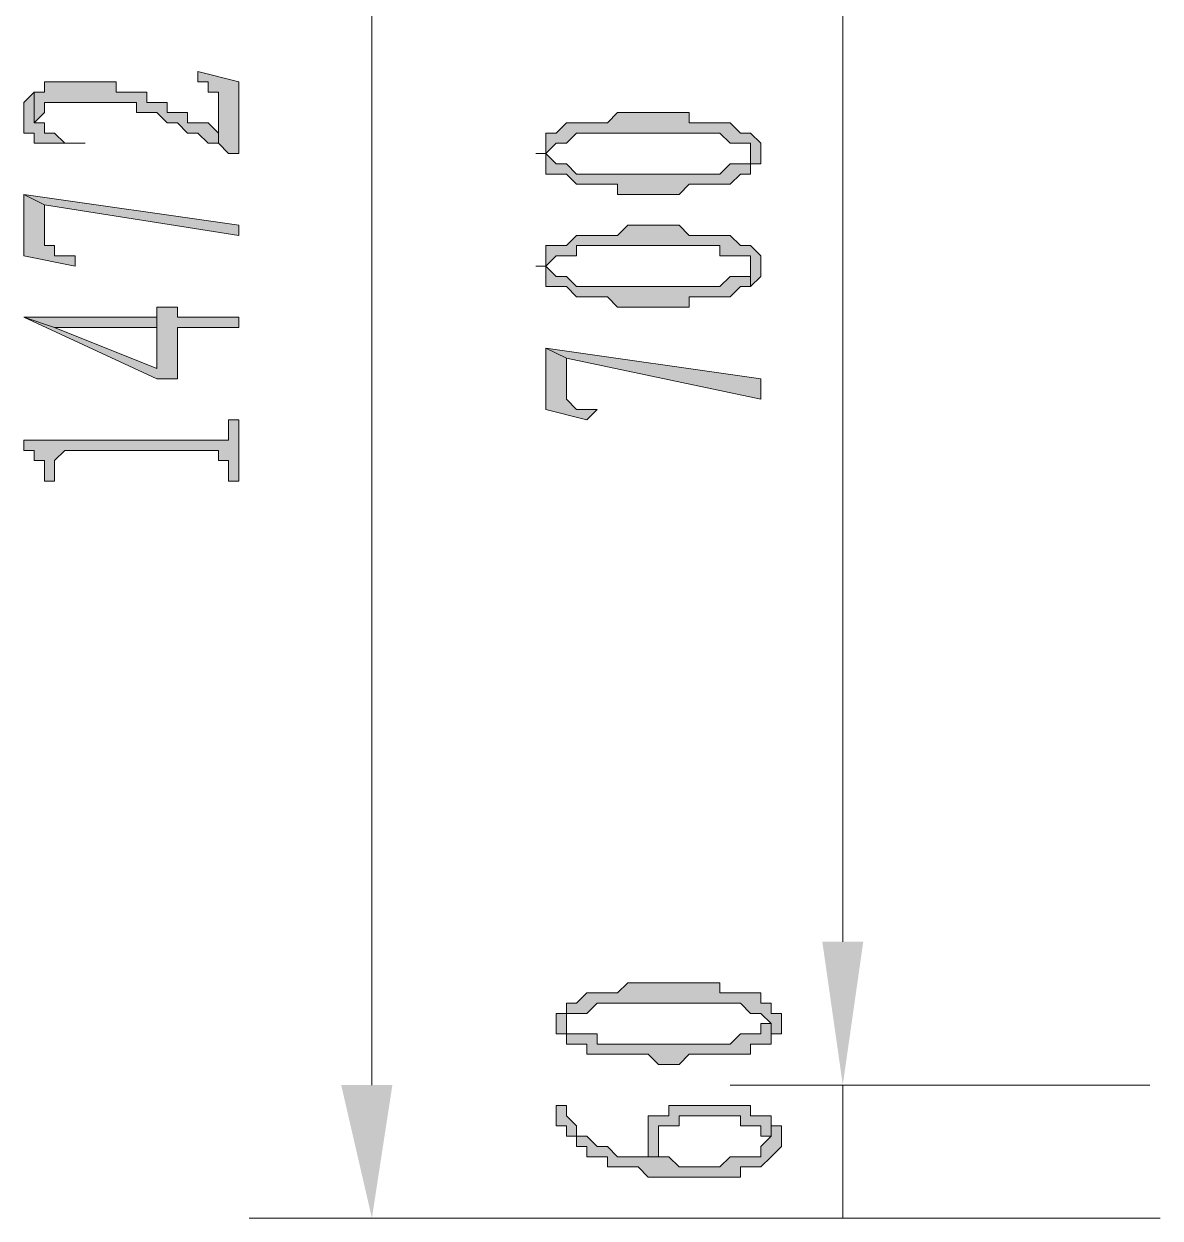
# Model space of a CAD drawing. Header units: millimetres. Extents: x 6 to 291, y 4 to 206.
# Drawn here: x 236.347 to 241.046, y 156.887 to 161.826 of the extents above; entities that cross this region are included whole.
import ezdxf

# ---------------------------------------------------------------- set-up
doc = ezdxf.new("R2010")
doc.units = ezdxf.units.MM
doc.layers.add('C00-00-00', color=7, linetype='Continuous')

msp = doc.modelspace()

# ---------------------------------------------------------------- hatches: boundary and pattern name
at = {"layer": 'C00-00-00'}
h = msp.add_hatch(color=256, dxfattribs=at)
h.dxf.hatch_style = 2
h.paths.add_polyline_path([(237.066667, 161.628668), (237.066667, 161.586334), (237.109, 161.586334), (237.109, 161.544001), (237.151333, 161.544001), (237.151333, 161.374668), (237.151333, 161.332334), (237.193667, 161.290001), (237.236, 161.290001), (237.236, 161.586334)])
h = msp.add_hatch(color=256, dxfattribs=at)
h.dxf.hatch_style = 2
h.paths.add_polyline_path([(236.389334, 161.544003), (236.389334, 161.417003), (236.431667, 161.459337), (236.431667, 161.50167), (236.474001, 161.50167), (236.728001, 161.50167), (236.770334, 161.50167), (236.812667, 161.50167), (236.812667, 161.459337), (236.855001, 161.459337), (236.897334, 161.459337), (236.939667, 161.417003), (236.982001, 161.417003), (237.024334, 161.37467), (237.066667, 161.37467), (237.109001, 161.332337), (237.151334, 161.332337), (237.151334, 161.37467), (237.109001, 161.417003), (237.066667, 161.417003), (237.024334, 161.417003), (237.024334, 161.459337), (236.982001, 161.459337), (236.939667, 161.459337), (236.939667, 161.50167), (236.897334, 161.50167), (236.855001, 161.50167), (236.855001, 161.544003), (236.812667, 161.544003), (236.770334, 161.544003), (236.728001, 161.544003), (236.728001, 161.586337), (236.431667, 161.586337), (236.431667, 161.544003)])
h = msp.add_hatch(color=256, dxfattribs=at)
h.dxf.hatch_style = 2
h.paths.add_polyline_path([(236.347008, 161.459335), (236.347008, 161.417001), (236.347008, 161.374668), (236.389341, 161.374668), (236.389341, 161.332335), (236.431674, 161.332335), (236.474008, 161.332335), (236.601008, 161.332335), (236.516341, 161.332335), (236.474008, 161.374668), (236.431674, 161.374668), (236.431674, 161.417001), (236.389341, 161.417001), (236.389341, 161.544001), (236.347008, 161.501668)])
h = msp.add_hatch(color=256, dxfattribs=at)
h.dxf.hatch_style = 2
h.paths.add_polyline_path([(238.463674, 161.290001), (238.506008, 161.290001), (238.506008, 161.247668), (238.506008, 161.205335), (238.506008, 161.290001), (238.548341, 161.332335), (238.590674, 161.332335), (238.633008, 161.374668), (238.760008, 161.374668), (238.802341, 161.374668), (238.929341, 161.374668), (239.056341, 161.374668), (239.098674, 161.374668), (239.225674, 161.374668), (239.268008, 161.332335), (239.310341, 161.332335), (239.352674, 161.332335), (239.352674, 161.290001), (239.352674, 161.205335), (239.352674, 161.247668), (239.395008, 161.247668), (239.395008, 161.290001), (239.395008, 161.332335), (239.352674, 161.374668), (239.310341, 161.374668), (239.268008, 161.417001), (239.225674, 161.417001), (239.098674, 161.417001), (239.098674, 161.459335), (238.802341, 161.459335), (238.760008, 161.417001), (238.675341, 161.417001), (238.590674, 161.417001), (238.548341, 161.374668), (238.506008, 161.374668), (238.506008, 161.332335), (238.506008, 161.290001)])
h = msp.add_hatch(color=256, dxfattribs=at)
h.dxf.hatch_style = 2
h.paths.add_polyline_path([(238.506001, 161.205337), (238.548334, 161.205337), (238.590667, 161.205337), (238.633001, 161.163004), (238.675334, 161.163004), (238.802334, 161.163004), (238.802334, 161.12067), (239.056334, 161.12067), (239.098667, 161.163004), (239.183334, 161.163004), (239.225667, 161.163004), (239.268001, 161.163004), (239.310334, 161.205337), (239.352667, 161.205337), (239.352667, 161.290004), (239.352667, 161.24767), (239.310334, 161.24767), (239.268001, 161.24767), (239.225667, 161.205337), (239.098667, 161.205337), (239.056334, 161.205337), (238.802334, 161.205337), (238.633001, 161.205337), (238.590667, 161.24767), (238.548334, 161.24767), (238.506001, 161.290004)])
h = msp.add_hatch(color=256, dxfattribs=at)
h.dxf.hatch_style = 2
h.paths.add_polyline_path([(236.347008, 161.120668), (236.347008, 160.866668), (236.558674, 160.824335), (236.558674, 160.866668), (236.516341, 160.866668), (236.474008, 160.866668), (236.474008, 160.909002), (236.431674, 160.909002), (236.431674, 161.078335)])
h = msp.add_hatch(color=256, dxfattribs=at)
h.dxf.hatch_style = 2
h.paths.add_polyline_path([(236.347008, 161.120668), (236.43166, 161.078334), (237.236004, 160.951335), (237.236004, 160.993669)])
h = msp.add_hatch(color=256, dxfattribs=at)
h.dxf.hatch_style = 2
h.paths.add_polyline_path([(238.463674, 160.824336), (238.506008, 160.824336), (238.506008, 160.782003), (238.506008, 160.73967), (238.506008, 160.824336), (238.548341, 160.86667), (238.633008, 160.86667), (238.633008, 160.909003), (238.887008, 160.909003), (238.929341, 160.909003), (238.971674, 160.909003), (239.014008, 160.909003), (239.225674, 160.909003), (239.225674, 160.86667), (239.310341, 160.86667), (239.352674, 160.86667), (239.352674, 160.824336), (239.352674, 160.73967), (239.395008, 160.782003), (239.395008, 160.824336), (239.395008, 160.86667), (239.352674, 160.909003), (239.310341, 160.909003), (239.268008, 160.951336), (239.225674, 160.951336), (239.098674, 160.951336), (239.056341, 160.99367), (238.844674, 160.99367), (238.802341, 160.951336), (238.675341, 160.951336), (238.633008, 160.951336), (238.590674, 160.909003), (238.548341, 160.909003), (238.506008, 160.909003), (238.506008, 160.86667), (238.506008, 160.824336)])
h = msp.add_hatch(color=256, dxfattribs=at)
h.dxf.hatch_style = 2
h.paths.add_polyline_path([(238.506001, 160.739668), (238.548334, 160.739668), (238.590667, 160.739668), (238.633001, 160.697334), (238.675334, 160.697334), (238.760001, 160.697334), (238.802334, 160.655001), (239.098667, 160.655001), (239.098667, 160.697334), (239.183334, 160.697334), (239.225667, 160.697334), (239.268001, 160.697334), (239.310334, 160.739668), (239.352667, 160.739668), (239.352667, 160.824334), (239.352667, 160.782001), (239.310334, 160.782001), (239.268001, 160.782001), (239.225667, 160.739668), (239.141001, 160.739668), (239.098667, 160.739668), (238.760001, 160.739668), (238.717667, 160.739668), (238.633001, 160.739668), (238.590667, 160.782001), (238.548334, 160.782001), (238.506001, 160.824334)])
h = msp.add_hatch(color=256, dxfattribs=at)
h.dxf.hatch_style = 2
h.paths.add_polyline_path([(236.347008, 160.612669), (236.897341, 160.358669), (236.982008, 160.358669), (236.982008, 160.570336), (237.236008, 160.570336), (237.236008, 160.612669), (236.982008, 160.612669), (236.982008, 160.655002), (236.897341, 160.655002), (236.897341, 160.612669), (236.897341, 160.401002), (236.474008, 160.570336)])
h = msp.add_hatch(color=256, dxfattribs=at)
h.dxf.hatch_style = 2
h.paths.add_polyline_path([(236.347008, 160.612669), (236.474003, 160.570334), (236.897329, 160.570334), (236.897329, 160.401001), (236.897329, 160.612669)])
h = msp.add_hatch(color=256, dxfattribs=at)
h.dxf.hatch_style = 2
h.paths.add_polyline_path([(238.506001, 160.48567), (238.506001, 160.23167), (238.675334, 160.189337), (238.717667, 160.23167), (238.675334, 160.23167), (238.633001, 160.23167), (238.590667, 160.274003), (238.590667, 160.443337)])
h = msp.add_hatch(color=256, dxfattribs=at)
h.dxf.hatch_style = 2
h.paths.add_polyline_path([(238.506001, 160.48567), (238.590669, 160.443336), (239.394997, 160.274002), (239.394997, 160.358671)])
h = msp.add_hatch(color=256, dxfattribs=at)
h.dxf.hatch_style = 2
h.paths.add_polyline_path([(236.347008, 160.104669), (236.347008, 160.062336), (236.389341, 160.062336), (236.389341, 160.020003), (236.431674, 160.020003), (236.431674, 159.977669), (236.431674, 159.935336), (236.474008, 159.935336), (236.474008, 160.020003), (236.516341, 160.062336), (237.151341, 160.062336), (237.151341, 160.020003), (237.193674, 160.020003), (237.193674, 159.977669), (237.193674, 159.935336), (237.236008, 159.935336), (237.236008, 160.189336), (237.193674, 160.189336), (237.193674, 160.147003), (237.193674, 160.104669), (237.151341, 160.104669)])
h = msp.add_hatch(color=256, dxfattribs=at)
h.dxf.hatch_style = 2
h.paths.add_polyline_path([(236.474003, 159.935336), (236.474003, 159.97767), (236.474003, 160.020001)])
h = msp.add_hatch(color=256, dxfattribs=at)
h.dxf.hatch_style = 2
h.paths.add_polyline_path([(239.649003, 158.030337), (239.81834, 158.030337), (239.733671, 157.437669)])
h = msp.add_hatch(color=256, dxfattribs=at)
h.dxf.hatch_style = 2
h.paths.add_polyline_path([(238.548327, 157.69167), (238.548327, 157.649337), (238.59066, 157.649337), (238.59066, 157.69167), (238.59066, 157.734004), (238.632994, 157.734004), (238.675327, 157.734004), (238.71766, 157.776337), (238.802327, 157.776337), (238.84466, 157.776337), (239.013994, 157.776337), (239.22566, 157.776337), (239.310327, 157.776337), (239.35266, 157.734004), (239.394994, 157.734004), (239.437327, 157.69167), (239.437327, 157.607004), (239.437327, 157.649337), (239.47966, 157.649337), (239.47966, 157.734004), (239.437327, 157.734004), (239.437327, 157.776337), (239.394994, 157.776337), (239.394994, 157.81867), (239.310327, 157.81867), (239.22566, 157.81867), (239.22566, 157.861004), (238.84466, 157.861004), (238.802327, 157.81867), (238.71766, 157.81867), (238.675327, 157.81867), (238.632994, 157.776337), (238.59066, 157.776337), (238.59066, 157.734004), (238.548327, 157.734004)])
h = msp.add_hatch(color=256, dxfattribs=at)
h.dxf.hatch_style = 2
h.paths.add_polyline_path([(238.590669, 157.649336), (238.590669, 157.607003), (238.633003, 157.607003), (238.675336, 157.607003), (238.675336, 157.56467), (238.717669, 157.56467), (238.760003, 157.56467), (238.929336, 157.56467), (238.971669, 157.522336), (239.056336, 157.522336), (239.098669, 157.56467), (239.225669, 157.56467), (239.268003, 157.56467), (239.352669, 157.56467), (239.352669, 157.607003), (239.395003, 157.607003), (239.437336, 157.607003), (239.437336, 157.69167), (239.395003, 157.69167), (239.395003, 157.649336), (239.352669, 157.649336), (239.310336, 157.649336), (239.268003, 157.607003), (238.717669, 157.607003), (238.717669, 157.649336), (238.633003, 157.649336), (238.590669, 157.649336), (238.590669, 157.69167)])
h = msp.add_hatch(color=256, dxfattribs=at)
h.dxf.hatch_style = 2
h.paths.add_polyline_path([(237.659331, 157.437669), (237.870994, 157.437669), (237.786326, 156.887335)])
h = msp.add_hatch(color=256, dxfattribs=at)
h.dxf.hatch_style = 2
h.paths.add_polyline_path([(238.548327, 157.353004), (238.548327, 157.268338), (238.59066, 157.268338), (238.59066, 157.226004), (238.632994, 157.226004), (238.632994, 157.183671), (238.675327, 157.183671), (238.675327, 157.141338), (238.71766, 157.141338), (238.759994, 157.141338), (238.759994, 157.099004), (238.802327, 157.099004), (238.84466, 157.099004), (238.886994, 157.099004), (238.929327, 157.056671), (238.97166, 157.056671), (239.013994, 157.056671), (239.056327, 157.056671), (239.183327, 157.056671), (239.22566, 157.056671), (239.310327, 157.056671), (239.310327, 157.099004), (239.35266, 157.099004), (239.394994, 157.099004), (239.437327, 157.141338), (239.47966, 157.183671), (239.47966, 157.268338), (239.437327, 157.268338), (239.437327, 157.310671), (239.437327, 157.226004), (239.394994, 157.183671), (239.394994, 157.141338), (239.35266, 157.141338), (239.310327, 157.141338), (239.267994, 157.141338), (239.22566, 157.099004), (239.056327, 157.099004), (239.013994, 157.141338), (238.97166, 157.141338), (238.97166, 157.183671), (238.97166, 157.226004), (238.97166, 157.141338), (238.929327, 157.141338), (238.886994, 157.141338), (238.802327, 157.141338), (238.759994, 157.183671), (238.71766, 157.183671), (238.675327, 157.226004), (238.632994, 157.226004), (238.632994, 157.268338), (238.59066, 157.310671), (238.59066, 157.353004)])
h = msp.add_hatch(color=256, dxfattribs=at)
h.dxf.hatch_style = 2
h.paths.add_polyline_path([(238.929328, 157.226001), (238.929328, 157.183668), (238.929328, 157.141335), (238.971661, 157.141335), (238.971661, 157.226001), (238.971661, 157.268335), (239.013994, 157.268335), (239.056328, 157.268335), (239.056328, 157.310668), (239.310328, 157.310668), (239.310328, 157.268335), (239.352661, 157.268335), (239.394994, 157.268335), (239.394994, 157.226001), (239.437328, 157.226001), (239.437328, 157.310668), (239.394994, 157.310668), (239.352661, 157.310668), (239.352661, 157.353001), (239.267994, 157.353001), (239.225661, 157.353001), (239.140994, 157.353001), (239.098661, 157.353001), (239.013994, 157.353001), (239.013994, 157.310668), (238.971661, 157.310668), (238.929328, 157.310668), (238.929328, 157.268335)])

# ---------------------------------------------------------------- linework, layer by layer
at = {"layer": 'C00-00-00', "lineweight": 5}
for points in [[(237.786326, 170.434001), (237.786326, 157.437669)], [(239.733671, 163.618336), (239.733671, 158.030337)], [(241.003668, 157.437669), (239.268002, 157.437669)], [(241.003668, 157.437669), (239.268002, 157.437669)], [(239.733671, 157.437669), (239.733671, 156.887335)], [(239.268002, 156.887335), (237.27833, 156.887335)], [(241.045994, 156.887335), (239.268002, 156.887335)]]:
    msp.add_lwpolyline(points, dxfattribs=at)
at = {"layer": 'C00-00-00', "lineweight": 13}
for points in [[(237.066667, 161.628668), (237.066667, 161.586334), (237.109, 161.586334), (237.109, 161.544001), (237.151333, 161.544001), (237.151333, 161.374668), (237.151333, 161.332334), (237.193667, 161.290001), (237.236, 161.290001), (237.236, 161.586334)], [(236.389334, 161.544003), (236.389334, 161.417003), (236.431667, 161.459337), (236.431667, 161.50167), (236.474001, 161.50167), (236.728001, 161.50167), (236.770334, 161.50167), (236.812667, 161.50167), (236.812667, 161.459337), (236.855001, 161.459337), (236.897334, 161.459337), (236.939667, 161.417003), (236.982001, 161.417003), (237.024334, 161.37467), (237.066667, 161.37467), (237.109001, 161.332337), (237.151334, 161.332337), (237.151334, 161.37467), (237.109001, 161.417003), (237.066667, 161.417003), (237.024334, 161.417003), (237.024334, 161.459337), (236.982001, 161.459337), (236.939667, 161.459337), (236.939667, 161.50167), (236.897334, 161.50167), (236.855001, 161.50167), (236.855001, 161.544003), (236.812667, 161.544003), (236.770334, 161.544003), (236.728001, 161.544003), (236.728001, 161.586337), (236.431667, 161.586337), (236.431667, 161.544003)], [(236.347008, 161.459335), (236.347008, 161.417001), (236.347008, 161.374668), (236.389341, 161.374668), (236.389341, 161.332335), (236.431674, 161.332335), (236.474008, 161.332335), (236.601008, 161.332335), (236.516341, 161.332335), (236.474008, 161.374668), (236.431674, 161.374668), (236.431674, 161.417001), (236.389341, 161.417001), (236.389341, 161.544001), (236.347008, 161.501668)], [(238.463674, 161.290001), (238.506008, 161.290001), (238.506008, 161.247668), (238.506008, 161.205335), (238.506008, 161.290001), (238.548341, 161.332335), (238.590674, 161.332335), (238.633008, 161.374668), (238.760008, 161.374668), (238.802341, 161.374668), (238.929341, 161.374668), (239.056341, 161.374668), (239.098674, 161.374668), (239.225674, 161.374668), (239.268008, 161.332335), (239.310341, 161.332335), (239.352674, 161.332335), (239.352674, 161.290001), (239.352674, 161.205335), (239.352674, 161.247668), (239.395008, 161.247668), (239.395008, 161.290001), (239.395008, 161.332335), (239.352674, 161.374668), (239.310341, 161.374668), (239.268008, 161.417001), (239.225674, 161.417001), (239.098674, 161.417001), (239.098674, 161.459335), (238.802341, 161.459335), (238.760008, 161.417001), (238.675341, 161.417001), (238.590674, 161.417001), (238.548341, 161.374668), (238.506008, 161.374668), (238.506008, 161.332335), (238.506008, 161.290001)], [(238.506001, 161.205337), (238.548334, 161.205337), (238.590667, 161.205337), (238.633001, 161.163004), (238.675334, 161.163004), (238.802334, 161.163004), (238.802334, 161.12067), (239.056334, 161.12067), (239.098667, 161.163004), (239.183334, 161.163004), (239.225667, 161.163004), (239.268001, 161.163004), (239.310334, 161.205337), (239.352667, 161.205337), (239.352667, 161.290004), (239.352667, 161.24767), (239.310334, 161.24767), (239.268001, 161.24767), (239.225667, 161.205337), (239.098667, 161.205337), (239.056334, 161.205337), (238.802334, 161.205337), (238.633001, 161.205337), (238.590667, 161.24767), (238.548334, 161.24767), (238.506001, 161.290004)], [(236.347008, 161.120668), (236.347008, 160.866668), (236.558674, 160.824335), (236.558674, 160.866668), (236.516341, 160.866668), (236.474008, 160.866668), (236.474008, 160.909002), (236.431674, 160.909002), (236.431674, 161.078335)], [(236.347008, 161.120668), (236.43166, 161.078334), (237.236004, 160.951335), (237.236004, 160.993669)], [(238.463674, 160.824336), (238.506008, 160.824336), (238.506008, 160.782003), (238.506008, 160.73967), (238.506008, 160.824336), (238.548341, 160.86667), (238.633008, 160.86667), (238.633008, 160.909003), (238.887008, 160.909003), (238.929341, 160.909003), (238.971674, 160.909003), (239.014008, 160.909003), (239.225674, 160.909003), (239.225674, 160.86667), (239.310341, 160.86667), (239.352674, 160.86667), (239.352674, 160.824336), (239.352674, 160.73967), (239.395008, 160.782003), (239.395008, 160.824336), (239.395008, 160.86667), (239.352674, 160.909003), (239.310341, 160.909003), (239.268008, 160.951336), (239.225674, 160.951336), (239.098674, 160.951336), (239.056341, 160.99367), (238.844674, 160.99367), (238.802341, 160.951336), (238.675341, 160.951336), (238.633008, 160.951336), (238.590674, 160.909003), (238.548341, 160.909003), (238.506008, 160.909003), (238.506008, 160.86667), (238.506008, 160.824336)], [(238.506001, 160.739668), (238.548334, 160.739668), (238.590667, 160.739668), (238.633001, 160.697334), (238.675334, 160.697334), (238.760001, 160.697334), (238.802334, 160.655001), (239.098667, 160.655001), (239.098667, 160.697334), (239.183334, 160.697334), (239.225667, 160.697334), (239.268001, 160.697334), (239.310334, 160.739668), (239.352667, 160.739668), (239.352667, 160.824334), (239.352667, 160.782001), (239.310334, 160.782001), (239.268001, 160.782001), (239.225667, 160.739668), (239.141001, 160.739668), (239.098667, 160.739668), (238.760001, 160.739668), (238.717667, 160.739668), (238.633001, 160.739668), (238.590667, 160.782001), (238.548334, 160.782001), (238.506001, 160.824334)], [(236.347008, 160.612669), (236.897341, 160.358669), (236.982008, 160.358669), (236.982008, 160.570336), (237.236008, 160.570336), (237.236008, 160.612669), (236.982008, 160.612669), (236.982008, 160.655002), (236.897341, 160.655002), (236.897341, 160.612669), (236.897341, 160.401002), (236.474008, 160.570336)], [(236.347008, 160.612669), (236.474003, 160.570334), (236.897329, 160.570334), (236.897329, 160.401001), (236.897329, 160.612669)], [(238.506001, 160.48567), (238.506001, 160.23167), (238.675334, 160.189337), (238.717667, 160.23167), (238.675334, 160.23167), (238.633001, 160.23167), (238.590667, 160.274003), (238.590667, 160.443337)], [(238.506001, 160.48567), (238.590669, 160.443336), (239.394997, 160.274002), (239.394997, 160.358671)], [(236.347008, 160.104669), (236.347008, 160.062336), (236.389341, 160.062336), (236.389341, 160.020003), (236.431674, 160.020003), (236.431674, 159.977669), (236.431674, 159.935336), (236.474008, 159.935336), (236.474008, 160.020003), (236.516341, 160.062336), (237.151341, 160.062336), (237.151341, 160.020003), (237.193674, 160.020003), (237.193674, 159.977669), (237.193674, 159.935336), (237.236008, 159.935336), (237.236008, 160.189336), (237.193674, 160.189336), (237.193674, 160.147003), (237.193674, 160.104669), (237.151341, 160.104669)], [(236.474003, 159.935336), (236.474003, 159.97767), (236.474003, 160.020001)], [(238.548327, 157.69167), (238.548327, 157.649337), (238.59066, 157.649337), (238.59066, 157.69167), (238.59066, 157.734004), (238.632994, 157.734004), (238.675327, 157.734004), (238.71766, 157.776337), (238.802327, 157.776337), (238.84466, 157.776337), (239.013994, 157.776337), (239.22566, 157.776337), (239.310327, 157.776337), (239.35266, 157.734004), (239.394994, 157.734004), (239.437327, 157.69167), (239.437327, 157.607004), (239.437327, 157.649337), (239.47966, 157.649337), (239.47966, 157.734004), (239.437327, 157.734004), (239.437327, 157.776337), (239.394994, 157.776337), (239.394994, 157.81867), (239.310327, 157.81867), (239.22566, 157.81867), (239.22566, 157.861004), (238.84466, 157.861004), (238.802327, 157.81867), (238.71766, 157.81867), (238.675327, 157.81867), (238.632994, 157.776337), (238.59066, 157.776337), (238.59066, 157.734004), (238.548327, 157.734004)], [(238.590669, 157.649336), (238.590669, 157.607003), (238.633003, 157.607003), (238.675336, 157.607003), (238.675336, 157.56467), (238.717669, 157.56467), (238.760003, 157.56467), (238.929336, 157.56467), (238.971669, 157.522336), (239.056336, 157.522336), (239.098669, 157.56467), (239.225669, 157.56467), (239.268003, 157.56467), (239.352669, 157.56467), (239.352669, 157.607003), (239.395003, 157.607003), (239.437336, 157.607003), (239.437336, 157.69167), (239.395003, 157.69167), (239.395003, 157.649336), (239.352669, 157.649336), (239.310336, 157.649336), (239.268003, 157.607003), (238.717669, 157.607003), (238.717669, 157.649336), (238.633003, 157.649336), (238.590669, 157.649336), (238.590669, 157.69167)], [(238.548327, 157.353004), (238.548327, 157.268338), (238.59066, 157.268338), (238.59066, 157.226004), (238.632994, 157.226004), (238.632994, 157.183671), (238.675327, 157.183671), (238.675327, 157.141338), (238.71766, 157.141338), (238.759994, 157.141338), (238.759994, 157.099004), (238.802327, 157.099004), (238.84466, 157.099004), (238.886994, 157.099004), (238.929327, 157.056671), (238.97166, 157.056671), (239.013994, 157.056671), (239.056327, 157.056671), (239.183327, 157.056671), (239.22566, 157.056671), (239.310327, 157.056671), (239.310327, 157.099004), (239.35266, 157.099004), (239.394994, 157.099004), (239.437327, 157.141338), (239.47966, 157.183671), (239.47966, 157.268338), (239.437327, 157.268338), (239.437327, 157.310671), (239.437327, 157.226004), (239.394994, 157.183671), (239.394994, 157.141338), (239.35266, 157.141338), (239.310327, 157.141338), (239.267994, 157.141338), (239.22566, 157.099004), (239.056327, 157.099004), (239.013994, 157.141338), (238.97166, 157.141338), (238.97166, 157.183671), (238.97166, 157.226004), (238.97166, 157.141338), (238.929327, 157.141338), (238.886994, 157.141338), (238.802327, 157.141338), (238.759994, 157.183671), (238.71766, 157.183671), (238.675327, 157.226004), (238.632994, 157.226004), (238.632994, 157.268338), (238.59066, 157.310671), (238.59066, 157.353004)], [(238.929328, 157.226001), (238.929328, 157.183668), (238.929328, 157.141335), (238.971661, 157.141335), (238.971661, 157.226001), (238.971661, 157.268335), (239.013994, 157.268335), (239.056328, 157.268335), (239.056328, 157.310668), (239.310328, 157.310668), (239.310328, 157.268335), (239.352661, 157.268335), (239.394994, 157.268335), (239.394994, 157.226001), (239.437328, 157.226001), (239.437328, 157.310668), (239.394994, 157.310668), (239.352661, 157.310668), (239.352661, 157.353001), (239.267994, 157.353001), (239.225661, 157.353001), (239.140994, 157.353001), (239.098661, 157.353001), (239.013994, 157.353001), (239.013994, 157.310668), (238.971661, 157.310668), (238.929328, 157.310668), (238.929328, 157.268335)]]:
    msp.add_lwpolyline(points, close=True, dxfattribs=at)

doc.saveas('drawing.dxf')
